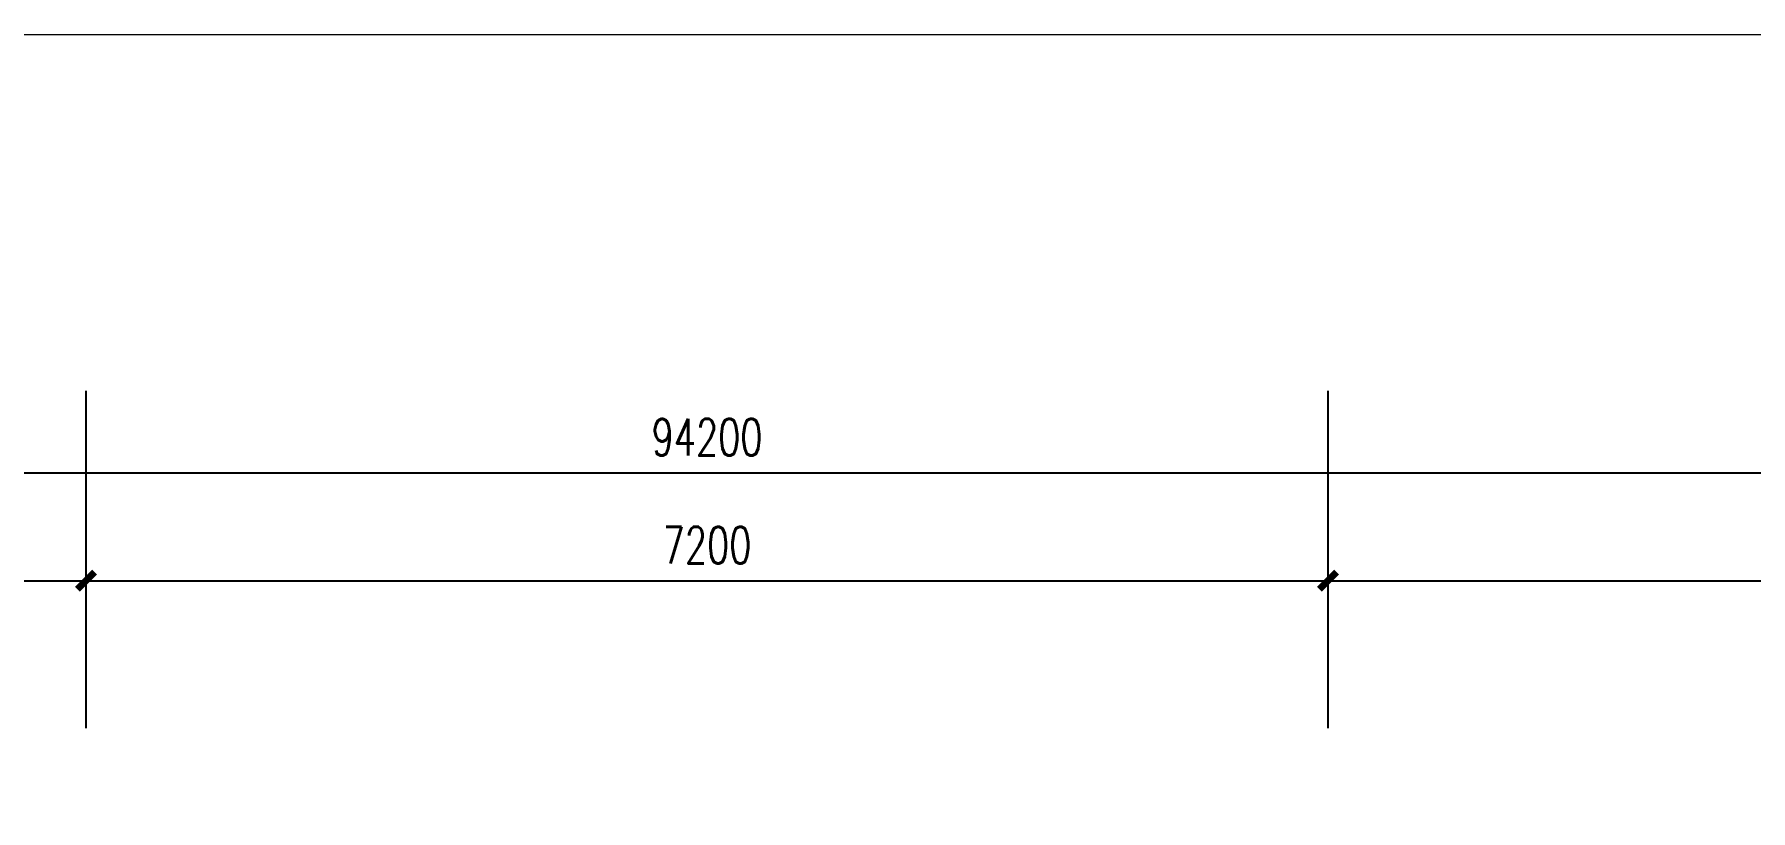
# Model space of a CAD drawing. Header units: millimetres. Extents: x 164760 to 3716174, y -1766400 to 11969.
# Drawn here: x 3526777 to 3536727, y -1629623 to -1625124 of the extents above; entities that cross this region are included whole.
import ezdxf

# ---------------------------------------------------------------- set-up
doc = ezdxf.new("R2010")
doc.units = ezdxf.units.MM
doc.header["$LTSCALE"] = 1000
doc.layers.get('0').update_dxf_attribs({"color": 253, "linetype": 'CONTINUOUS'})
doc.layers.get('Defpoints').update_dxf_attribs({"color": 250, "linetype": 'CONTINUOUS', "lineweight": 0})
doc.layers.add('AXIS', color=253, linetype='CONTINUOUS')
doc.layers.add('RC-Text【天花文字】', color=253, linetype='CONTINUOUS', lineweight=0)
doc.styles.add('_TCH_DIM_T3', font='SIMPLEX', dxfattribs={"width": 0.705882, "bigfont": 'GBCBIG'})
doc.dimstyles.new('_TCH_ARCH&&100', dxfattribs={"dimtxt": 212.5, "dimasz": 100, "dimexe": 250, "dimexo": 300, "dimgap": 100, "dimtad": 1, "dimdec": 0, "dimzin": 0, "dimdsep": 46, "dimtxsty": '_TCH_DIM_T3', "dimblk": 'ARCHTICK', "dimcen": 0.09, "dimclrt": 7, "dimazin": 2, "dimtfac": 1, "dimtdec": 0, "dimtix": 1, "dimtmove": 2, "dimatfit": 3, "dimtolj": 1, "dimtzin": 0, "dimarcsym": 0})

# ---------------------------------------------------------------- blocks, each defined once
blk = doc.blocks.new('_ArchTick')
at = {"color": 2, "linetype": 'ByBlock', "const_width": 0.4}
blk.add_lwpolyline([(-0.5, -0.5), (0.5, 0.5)], dxfattribs=at)
blk = doc.blocks.new('*D602')
at = {"layer": 'AXIS', "color": 0, "lineweight": -2, "transparency": 16777216}
for p, q in [((3531880, -1554393.6), (3531880, -1553288.2)), ((3539080, -1554393.6), (3539080, -1553288.2)), ((3531880, -1553538.2), (3539080, -1553538.2))]:
    blk.add_line(p, q, dxfattribs=at)
at = {"layer": 'Defpoints', "color": 0, "transparency": 16777216}
for p in [(3539080, -1553538.2), (3531880, -1554693.6), (3539080, -1554693.6)]:
    blk.add_point(p, dxfattribs=at)
at = {"layer": 'AXIS', "color": 0, "lineweight": -2, "transparency": 16777216, "xscale": 100, "yscale": 100, "zscale": 100, "rotation": 180}
blk.add_blockref('_ArchTick', (3531880, -1553538.2), dxfattribs=at)
at = {"layer": 'AXIS', "color": 0, "lineweight": -2, "transparency": 16777216, "xscale": 100, "yscale": 100, "zscale": 100}
blk.add_blockref('_ArchTick', (3539080, -1553538.2), dxfattribs=at)
at = {"layer": 'AXIS', "color": 7, "transparency": 16777216, "insert": (3535480, -1553332), "char_height": 212.5, "attachment_point": 5, "style": '_TCH_DIM_T3'}
blk.add_mtext('\\A1;7200', dxfattribs=at)
blk = doc.blocks.new('*D603')
at = {"layer": 'AXIS', "color": 0, "lineweight": -2, "transparency": 16777216}
for p, q in [((3524680, -1554393.6), (3524680, -1553288.2)), ((3531880, -1554393.6), (3531880, -1553288.2)), ((3524680, -1553538.2), (3531880, -1553538.2))]:
    blk.add_line(p, q, dxfattribs=at)
at = {"layer": 'Defpoints', "color": 0, "transparency": 16777216}
for p in [(3531880, -1553538.2), (3524680, -1554693.6), (3531880, -1554693.6)]:
    blk.add_point(p, dxfattribs=at)
at = {"layer": 'AXIS', "color": 0, "lineweight": -2, "transparency": 16777216, "xscale": 100, "yscale": 100, "zscale": 100, "rotation": 180}
blk.add_blockref('_ArchTick', (3524680, -1553538.2), dxfattribs=at)
at = {"layer": 'AXIS', "color": 0, "lineweight": -2, "transparency": 16777216, "xscale": 100, "yscale": 100, "zscale": 100}
blk.add_blockref('_ArchTick', (3531880, -1553538.2), dxfattribs=at)
at = {"layer": 'AXIS', "color": 7, "transparency": 16777216, "insert": (3528280, -1553332), "char_height": 212.5, "attachment_point": 5, "style": '_TCH_DIM_T3'}
blk.add_mtext('\\A1;7200', dxfattribs=at)
blk = doc.blocks.new('*D604')
at = {"layer": 'AXIS', "color": 0, "lineweight": -2, "transparency": 16777216}
for p, q in [((3517480, -1554393.6), (3517480, -1553288.2)), ((3524680, -1554393.6), (3524680, -1553288.2)), ((3517480, -1553538.2), (3524680, -1553538.2))]:
    blk.add_line(p, q, dxfattribs=at)
at = {"layer": 'Defpoints', "color": 0, "transparency": 16777216}
for p in [(3524680, -1553538.2), (3517480, -1554693.6), (3524680, -1554693.6)]:
    blk.add_point(p, dxfattribs=at)
at = {"layer": 'AXIS', "color": 0, "lineweight": -2, "transparency": 16777216, "xscale": 100, "yscale": 100, "zscale": 100, "rotation": 180}
blk.add_blockref('_ArchTick', (3517480, -1553538.2), dxfattribs=at)
at = {"layer": 'AXIS', "color": 0, "lineweight": -2, "transparency": 16777216, "xscale": 100, "yscale": 100, "zscale": 100}
blk.add_blockref('_ArchTick', (3524680, -1553538.2), dxfattribs=at)
at = {"layer": 'AXIS', "color": 7, "transparency": 16777216, "insert": (3521080, -1553332), "char_height": 212.5, "attachment_point": 5, "style": '_TCH_DIM_T3'}
blk.add_mtext('\\A1;7200', dxfattribs=at)
blk = doc.blocks.new('*D623')
at = {"layer": 'AXIS', "color": 0, "lineweight": -2, "transparency": 16777216}
for p, q in [((3481180, -1554433), (3481180, -1552663.2)), ((3575380, -1554433), (3575380, -1552663.2)), ((3481180, -1552913.2), (3575380, -1552913.2))]:
    blk.add_line(p, q, dxfattribs=at)
at = {"layer": 'Defpoints', "color": 0, "transparency": 16777216}
for p in [(3575380, -1552913.2), (3481180, -1554733), (3575380, -1554733)]:
    blk.add_point(p, dxfattribs=at)
at = {"layer": 'AXIS', "color": 0, "lineweight": -2, "transparency": 16777216, "xscale": 100, "yscale": 100, "zscale": 100, "rotation": 180}
blk.add_blockref('_ArchTick', (3481180, -1552913.2), dxfattribs=at)
at = {"layer": 'AXIS', "color": 0, "lineweight": -2, "transparency": 16777216, "xscale": 100, "yscale": 100, "zscale": 100}
blk.add_blockref('_ArchTick', (3575380, -1552913.2), dxfattribs=at)
at = {"layer": 'AXIS', "color": 7, "transparency": 16777216, "insert": (3528280, -1552707), "char_height": 212.5, "attachment_point": 5, "style": '_TCH_DIM_T3'}
blk.add_mtext('\\A1;94200', dxfattribs=at)
blk = doc.blocks.new('海龙_0926164331')
at = {"layer": 'AXIS'}
for p, q in [((-3570.3, -2397.2), (-3570.3, -800)), ((3629.7, -2397.2), (3629.7, -800))]:
    blk.add_line(p, q, dxfattribs=at)
for p1, p2, distance, picture, middle in [((-47070.3, -3094), (47129.7, -3094), 1819.8, '*D623', (29.7, -1067.9)), ((-10770.3, -3054.5), (-3570.3, -3054.5), 1155.3, '*D604', (-7170.3, -1693)), ((-3570.3, -3054.5), (3629.7, -3054.5), 1155.3, '*D603', (29.7, -1693)), ((3629.7, -3054.5), (10829.7, -3054.5), 1155.3, '*D602', (7229.7, -1693))]:
    dim = blk.add_aligned_dim(p1=p1, p2=p2, distance=distance, dimstyle='_TCH_ARCH&&100', dxfattribs=at)
    dim.commit()
    dim.dimension.update_dxf_attribs({"geometry": picture, "text_midpoint": middle, "insert": (-3528250.3, 1551639)})

msp = doc.modelspace()

# ---------------------------------------------------------------- linework, layer by layer
at = {"layer": 'RC-Text【天花文字】', "color": 3}
msp.add_lwpolyline([(3475717.9, -1625124.3), (3594147.7, -1625124.3), (3594147.7, -1658925.5), (3475717.9, -1658925.5)], close=True, dxfattribs=at)

# ---------------------------------------------------------------- block references
at = {"layer": 'AXIS'}
msp.add_blockref('海龙_0926164331', (3530647.2, -1626391.1), dxfattribs=at)

doc.saveas('drawing.dxf')
